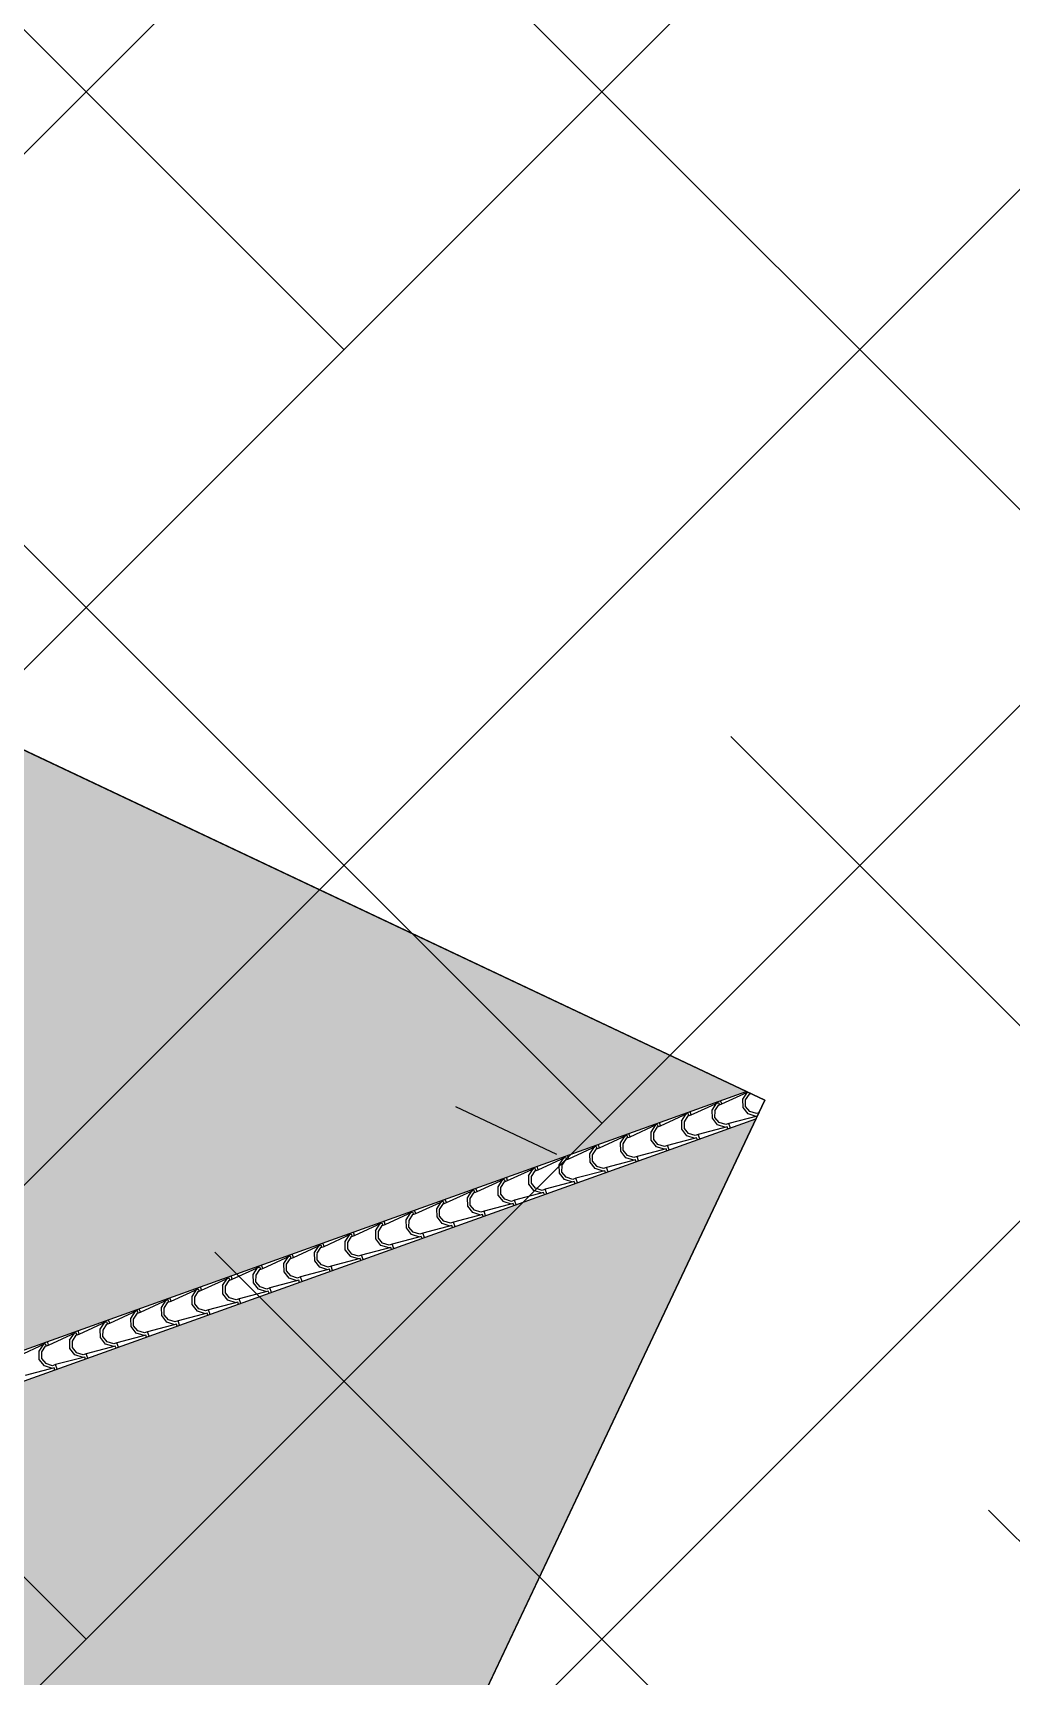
# Model space of a CAD drawing. Header units: millimetres. Extents: x 648844 to 649530, y 1246379 to 1246752.
# Drawn here: x 649126.33 to 649131.36, y 1246549.79 to 1246558.24 of the extents above; entities that cross this region are included whole.
import ezdxf

# ---------------------------------------------------------------- set-up
doc = ezdxf.new("R2010")
doc.units = ezdxf.units.MM
doc.header["$LTSCALE"] = 20
doc.header["$MEASUREMENT"] = 0
doc.layers.get('0').update_dxf_attribs({"linetype": 'CONTINUOUS'})
doc.layers.add('acera', color=8, linetype='CONTINUOUS')
doc.layers.add('TECHO', color=30, linetype='CONTINUOUS')

# ---------------------------------------------------------------- blocks, each defined once
blk = doc.blocks.new('TEJA45')
at = {"layer": 'TECHO'}
for p, q in [((-2.715382543497938, -1.544480631679626), (-2.833540053129482, -1.445228180333928)), ((-2.90921858738551, -1.520864411870264), (-2.809966136039812, -1.639021921501804)), ((-2.821909946396609, -1.589240691565525), (-2.816002022906282, -1.63295904781824)), ((-2.802830843183706, -1.551544584392804), (-2.821736066401094, -1.58935495028005)), ((-2.807545004638243, -1.591933683051483), (-2.802818737375866, -1.627380892328233)), ((-2.793201017101389, -1.561195251157347), (-2.807379930824148, -1.591916288059554)), ((-2.765044031208639, -1.53267457544986), (-2.802854397095885, -1.551579798667248)), ((-2.762508671203413, -1.547003621592122), (-2.793229708105621, -1.561182535314881)), ((-2.721399827845794, -1.538451011013787), (-2.765118184098512, -1.532543087523464)), ((-2.727084105028339, -1.551590787309578), (-2.762531314305086, -1.546864520047205)), ((-2.715393815835654, -1.563391220044164), (-2.727209570149284, -1.551575465730537)), ((-2.70742089275759, -1.536513090064368), (-2.715393815835554, -1.544486013142333)), ((-2.697968289306687, -1.545965693515264), (-2.715393815835561, -1.563391220044142)), ((-2.597225072894837, -1.662638352152463), (-2.715382582526381, -1.563385900806765)), ((-2.809919850344571, -1.639012047651349), (-2.813486909935563, -1.642579107242341)), ((-2.809919850344592, -1.639012047651342), (-2.800467246893689, -1.629559444200439)), ((-2.800467246893675, -1.648464651102259), (-2.80403430648466, -1.652031710693247)), ((-2.802830397756267, -1.627196293337743), (-2.791014643442637, -1.63901204765137)), ((-2.791014643442779, -1.639012047651352), (-2.800467246893682, -1.648464651102255)), ((-2.791060866912552, -1.639021882473511), (-2.691808415566854, -1.757179392105051)), ((-2.684673313304934, -1.669702315640684), (-2.703578536522322, -1.70751268152793)), ((-2.675044608331199, -1.679351714349746), (-2.689223522053958, -1.710072751251953)), ((-2.646886299960727, -1.650832105328611), (-2.684696665847973, -1.669737328545999)), ((-2.644352208011057, -1.665160030362259), (-2.675073244913264, -1.679338944085018)), ((-2.603241451412842, -1.656609586570244), (-2.64695980766556, -1.650701663079921)), ((-2.608927623939351, -1.669748237923873), (-2.644374833216098, -1.665021970661499)), ((-2.597236272699377, -1.681548763180434), (-2.609052027013007, -1.669733008866807)), ((-2.589263349621319, -1.654670633200642), (-2.597236272699284, -1.662643556278606)), ((-2.579810746170416, -1.664123236651537), (-2.597236272699291, -1.681548763180416)), ((-2.479067602291742, -1.780796072625296), (-2.597225111923287, -1.681543621279598)), ((-2.703751370840337, -1.707399067997532), (-2.69784344735001, -1.751117424250246)), ((-2.6917623072083, -1.757169590787623), (-2.695329366799299, -1.760736650378618)), ((-2.691762307208315, -1.757169590787623), (-2.682309703757412, -1.74771698733672)), ((-2.689387554024243, -1.710090164138617), (-2.684661286761866, -1.745537373415367)), ((-2.682309703757404, -1.766622194238533), (-2.685876763348396, -1.770189253829525)), ((-2.68467285461999, -1.745353836474017), (-2.672857100306359, -1.757169590787644)), ((-2.672857100306501, -1.757169590787626), (-2.682309703757404, -1.766622194238529)), ((-2.672903146439751, -1.757179353076573), (-2.573650695094052, -1.875336862708114)), ((-2.528728568712808, -1.768989635207362), (-2.566538934600054, -1.78789485842475)), ((-2.485083074978959, -1.774768162126826), (-2.528801431231678, -1.768860238636503)), ((-2.471105806485042, -1.772828176336908), (-2.479078729563014, -1.780801099414884)), ((-2.585592795284057, -1.825557444429538), (-2.579684871793731, -1.869275800682253)), ((-2.566515783426183, -1.787860046888596), (-2.585421006643571, -1.825670412775843)), ((-2.571230103409881, -1.828246645228447), (-2.566503836147504, -1.863693854505197)), ((-2.556888199560625, -1.797508177541324), (-2.571067113283384, -1.828229214443532)), ((-2.526195744820356, -1.783316439133152), (-2.556916781722563, -1.797495352855911)), ((-2.490771142848558, -1.787905688538405), (-2.526218352125305, -1.783179421276031)), ((-2.479078729563099, -1.799706306316704), (-2.49089448387673, -1.787890552003077)), ((-2.461653203034139, -1.782280779787811), (-2.479078729563021, -1.799706306316693)), ((-2.360910131688691, -1.898953793098098), (-2.479067641320235, -1.799701341752399)), ((-2.57360476407203, -1.8753271339239), (-2.577171823663022, -1.878894193514888)), ((-2.573604764072044, -1.875327133923896), (-2.564152160621141, -1.865874530472993)), ((-2.564152160621134, -1.88477973737481), (-2.567719220212119, -1.888346796965795)), ((-2.566515311483712, -1.863511379610291), (-2.554699557170082, -1.875327133923918)), ((-2.554699557170231, -1.8753271339239), (-2.564152160621134, -1.884779737374803)), ((-2.554745425967099, -1.875336823679472), (-2.4554929746214, -1.993494333311013)), ((-2.448358253547411, -1.906017778136452), (-2.467263476764799, -1.943828144023698)), ((-2.438731790789681, -1.915664640732071), (-2.452910704512441, -1.946385677634279)), ((-2.410570837464945, -1.887147165086127), (-2.448381203352191, -1.906052388303515)), ((-2.408039281628007, -1.901472847903293), (-2.438760318530214, -1.915651761626052)), ((-2.366924698544189, -1.892926737683524), (-2.410643054796907, -1.887018814193201)), ((-2.37261466176048, -1.906063139152575), (-2.408061871037226, -1.901336871890202)), ((-2.360921186426822, -1.917863849452974), (-2.372736940740452, -1.906048095139347)), ((-2.352948263348772, -1.890985719473182), (-2.360921186426737, -1.898958642551147)), ((-2.343495659897869, -1.900438322924082), (-2.360921186426744, -1.91786384945296)), ((-2.242752661085596, -2.017111513570935), (-2.36091017071714, -1.917859062225236)), ((-2.467434219727544, -1.943715820863346), (-2.461526296237217, -1.987434177116061)), ((-2.455447220935753, -1.993484677060163), (-2.459014280526745, -1.997051736651155)), ((-2.455447220935774, -1.993484677060167), (-2.445994617484871, -1.984032073609264)), ((-2.453072652795534, -1.946403126318273), (-2.448346385533156, -1.981850335595023)), ((-2.445994617484857, -2.002937280511077), (-2.449561677075849, -2.006504340102069)), ((-2.448357768347435, -1.981668922746564), (-2.436542014033805, -1.993484677060192)), ((-2.436542014033954, -1.993484677060167), (-2.445994617484857, -2.00293728051107)), ((-2.436587705494148, -1.993494294282709), (-2.337335254148449, -2.111651803914249)), ((-2.330200723668653, -2.024175509384364), (-2.349105946886041, -2.06198587527161)), ((-2.292413106217047, -2.005304694964895), (-2.330223472104294, -2.024209918182283)), ((-2.289882818437306, -2.01962925667419), (-2.320603855339513, -2.033808170396949)), ((-2.248766322111209, -2.011085313239978), (-2.292484678363927, -2.005177389749655)), ((-2.254458180670589, -2.024220589766987), (-2.289905389947336, -2.019494322504613)), ((-2.242763643290544, -2.036021392589245), (-2.254579397604175, -2.024205638275618)), ((-2.234790720212501, -2.009143262609456), (-2.242763643290466, -2.017116185687421)), ((-2.225338116761598, -2.018595866060352), (-2.242763643290473, -2.03602139258923)), ((-2.349275644170781, -2.061874197298959), (-2.343367720680455, -2.105592553551674)), ((-2.337289677799482, -2.111642220196437), (-2.340856737390475, -2.115209279787429)), ((-2.337289677799497, -2.111642220196437), (-2.327837074348594, -2.102189616745534)), ((-2.3349152021813, -2.064559607407208), (-2.330188934918922, -2.100006816683958)), ((-2.320575382019115, -2.03382110392365), (-2.334754295741874, -2.064542140825857)), ((-2.330200225211158, -2.099826465882838), (-2.318384470897527, -2.111642220196465)), ((-2.318384470897684, -2.11164222019644), (-2.327837074348587, -2.121094823647343)), ((-2.31842998502119, -2.111651764885952), (-2.219177533675492, -2.229809274517493)), ((-2.124595190482452, -2.135269234043804), (-2.242752700113996, -2.036016782698105)), ((-2.327837074348587, -2.121094823647347), (-2.331404133939571, -2.124661883238335)), ((-2.231117068614253, -2.180032573732767), (-2.225209145123927, -2.223750929985481)), ((-2.212043193789889, -2.142333240632247), (-2.230948417007276, -2.180143606519493)), ((-2.216757751567307, -2.182716088494338), (-2.21203148430493, -2.218163297771088)), ((-2.202418973248939, -2.151977567116056), (-2.216597886971698, -2.182698604018263)), ((-2.174255374969171, -2.123462224843657), (-2.212065740856417, -2.142367448061044)), ((-2.17172635524495, -2.137785665444323), (-2.202447392147157, -2.151964579167082)), ((-2.13060794567825, -2.129243888796434), (-2.174326301930968, -2.123335965306111)), ((-2.136301699582951, -2.1423780403811), (-2.171748908859698, -2.137651773118726)), ((-2.124606100154267, -2.154178935725515), (-2.136421854467898, -2.142363181411888)), ((-2.116633177076224, -2.12730080574573), (-2.124606100154196, -2.135273728823698)), ((-2.107180573625321, -2.136753409196629), (-2.124606100154203, -2.154178935725511)), ((-2.006437719879479, -2.253426954516531), (-2.124595229511023, -2.154174503170832)), ((-2.219132134663212, -2.229799763332714), (-2.222699194254211, -2.233366822923713)), ((-2.219132134663226, -2.229799763332704), (-2.209679531212323, -2.220347159881801)), ((-2.209679531212316, -2.239252366783628), (-2.213246590803301, -2.242819426374613)), ((-2.21204268207488, -2.217984009019112), (-2.20022692776125, -2.229799763332739)), ((-2.200226927761413, -2.229799763332711), (-2.209679531212316, -2.239252366783614)), ((-2.200272264548389, -2.229809235489022), (-2.10101981320269, -2.347966745120562)), ((-2.093885663911145, -2.260490971880152), (-2.112790887128533, -2.298301337767398)), ((-2.084262564478372, -2.270134030307631), (-2.098441478201131, -2.300855067209838)), ((-2.056097643721237, -2.241619754722393), (-2.093908009608484, -2.260524977939781)), ((-2.0535698920526, -2.25594207421446), (-2.084290928954807, -2.270120987937219)), ((-2.012449569244382, -2.247402464353016), (-2.0561679254971, -2.241494540862693)), ((-2.01814521849397, -2.260535490995387), (-2.053592427770717, -2.255809223733014)), ((-2.00644855701799, -2.272336478861785), (-2.01826431133162, -2.260520724548158)), ((-1.998475633939961, -2.245458348881996), (-2.006448557017933, -2.253431271959968)), ((-1.989023030489065, -2.254910952332899), (-2.00644855701794, -2.272336478861774)), ((-1.888280249276384, -2.371584674989364), (-2.006437758907929, -2.272332223643666)), ((-2.112958493057739, -2.298190950166578), (-2.107050569567413, -2.341909306419293)), ((-2.100974591526949, -2.347957306468984), (-2.104541651117941, -2.351524366059977)), ((-2.100974591526956, -2.347957306468981), (-2.091521988076053, -2.338504703018078)), ((-2.098600300952711, -2.300872569585966), (-2.093874033690334, -2.336319778862716)), ((-2.091521988076053, -2.357409909919891), (-2.095089047667038, -2.36097696951088)), ((-2.093885138938603, -2.336141552155386), (-2.082069384624972, -2.347957306469013)), ((-2.08206938462515, -2.347957306468984), (-2.091521988076053, -2.357409909919888)), ((-2.082114544075594, -2.347966706092084), (-1.982862092729896, -2.466124215723625)), ((-1.937939912473382, -2.359777284601172), (-1.975750278360628, -2.37868250781856)), ((-1.894291192809604, -2.365561039909714), (-1.938009549062322, -2.359653116419391)), ((-1.880318090803684, -2.36361589201827), (-1.888291013881656, -2.371588815096242)), ((-1.994799917501467, -2.416349326598581), (-1.988891994011141, -2.460067682851296)), ((-1.975728134032373, -2.378648703128039), (-1.994633357249761, -2.416459069015286)), ((-1.980442850338477, -2.419029050674897), (-1.9757165830761, -2.454476259951647)), ((-1.966106155707806, -2.388290493499209), (-1.980285069430565, -2.419011530401416)), ((-1.935413428861892, -2.374098482985353), (-1.9661344657641, -2.388277396708112)), ((-1.899988737404087, -2.378692941609803), (-1.935435946680833, -2.373966674347429)), ((-1.888291013881712, -2.390494021998055), (-1.900106768195343, -2.378678267684428)), ((-1.870865487352781, -2.37306849546917), (-1.888291013881656, -2.390494021998048)), ((-1.770122778673276, -2.489742395462201), (-1.88828028830482, -2.390489944116503)), ((-1.982817048390672, -2.466114849605258), (-1.986384107981671, -2.469681909196254)), ((-1.982817048390686, -2.466114849605255), (-1.973364444939783, -2.456662246154352)), ((-1.973364444939769, -2.475567453056165), (-1.976931504530761, -2.479134512647157)), ((-1.975727595802326, -2.45429909529166), (-1.963911841488695, -2.466114849605287)), ((-1.963911841488866, -2.466114849605262), (-1.973364444939769, -2.475567453056165)), ((-1.963956823602786, -2.466124176695153), (-1.864704372257087, -2.584281686326694)), ((-1.876641341944946, -2.534507703032396), (-1.87073341845462, -2.578226059285111)), ((-1.857570604153629, -2.496806434375973), (-1.876475827371017, -2.534616800263219)), ((-1.847949746937246, -2.506446956690787), (-1.862128660660005, -2.537167993592995)), ((-1.81978218122547, -2.477934814479919), (-1.857592547112716, -2.496840037697307)), ((-1.817256965671191, -2.49225489175625), (-1.847978002573399, -2.506433805479009)), ((-1.776132816376645, -2.483719615466171), (-1.819851172629363, -2.477811691975848)), ((-1.781832256316001, -2.496850392223973), (-1.817279465592748, -2.492124124961599)), ((-1.770133470745435, -2.508651565134326), (-1.781949225059066, -2.496835810820698)), ((-1.762160547667406, -2.481773435154544), (-1.770133470745378, -2.489746358232519)), ((-1.752707944216503, -2.49122603860544), (-1.770133470745392, -2.508651565134326)), ((-1.651965308070274, -2.607900115934964), (-1.770122817701818, -2.508647664589265)), ((-1.864659505254394, -2.584272392741536), (-1.868226564845386, -2.587839452332524)), ((-1.864659505254409, -2.584272392741529), (-1.855206901803506, -2.574819789290625)), ((-1.862285399724364, -2.537185531762926), (-1.857559132461986, -2.572632741039676)), ((-1.855206901803506, -2.593724996192442), (-1.85877396139449, -2.597292055783427)), ((-1.857570052666048, -2.572456638427933), (-1.845754298352418, -2.584272392741561)), ((-1.845754298352588, -2.584272392741532), (-1.855206901803491, -2.593724996192435)), ((-1.845799103129842, -2.584281647298393), (-1.746546651784143, -2.702439156929936)), ((-1.73941307427485, -2.614964165623807), (-1.758318297492238, -2.652774531511053)), ((-1.701624449977572, -2.596092344358674), (-1.739434815864819, -2.614997567576061)), ((-1.699100502478842, -2.610411300526387), (-1.729821539381049, -2.624590214249146)), ((-1.657974439942784, -2.601878191022749), (-1.701692796195502, -2.595970267532426)), ((-1.663675775226118, -2.615007842838384), (-1.699122984502864, -2.61028157557601)), ((-1.651975927609158, -2.626809108270596), (-1.663791681922788, -2.614993353956969)), ((-1.644003004531143, -2.599930978290818), (-1.651975927609115, -2.60790390136879)), ((-1.634550401080247, -2.609383581741717), (-1.651975927609115, -2.626809108270585)), ((-1.758482766388425, -2.652666079466204), (-1.752574842898099, -2.696384435718921)), ((-1.746501962118131, -2.702429935877808), (-1.750069021709123, -2.7059969954688)), ((-1.746501962118138, -2.702429935877801), (-1.737049358667235, -2.692977332426899)), ((-1.74412794911013, -2.655342012851861), (-1.739401681847752, -2.690789222128609)), ((-1.729793338166296, -2.624603419881542), (-1.743972251889055, -2.655324456783749)), ((-1.739412509529771, -2.690614181564206), (-1.72759675521614, -2.702429935877833)), ((-1.727596755216325, -2.702429935877797), (-1.737049358667228, -2.711882539328698)), ((-1.727641382657168, -2.702439117901289), (-1.62838893131147, -2.820596627532831)), ((-1.533807837467222, -2.72605783640776), (-1.651965347098766, -2.626805385062063)), ((-1.737049358667228, -2.711882539328702), (-1.74061641825822, -2.715449598919694)), ((-1.640324190831912, -2.770824455900016), (-1.634416267341585, -2.814542812152732)), ((-1.621255544396092, -2.733121896871717), (-1.64016076761348, -2.770932262758963)), ((-1.625970498495889, -2.773498493940787), (-1.621244231233511, -2.808945703217535)), ((-1.611636929396113, -2.742759883073942), (-1.625815843118872, -2.77348091997615)), ((-1.583466718729703, -2.714249874237447), (-1.621277084616949, -2.733155097454834)), ((-1.580944039287303, -2.7285677092969), (-1.61166507618951, -2.742746623019661)), ((-1.539816063508901, -2.720036766579328), (-1.583534419761619, -2.714128843089005)), ((-1.545519294137577, -2.733165293452616), (-1.580966503414324, -2.728439026190243)), ((-1.53381838447288, -2.744966651406866), (-1.545634138786511, -2.733150897093239)), ((-1.525845461394866, -2.718088521427086), (-1.533818384472845, -2.726061444505063)), ((-1.51639285794397, -2.727541124877987), (-1.533818384472845, -2.744966651406861)), ((-1.415650366864114, -2.844215556880595), (-1.533807876495658, -2.744963105534897)), ((-1.628344418981861, -2.820587479014081), (-1.631911478572853, -2.824154538605073)), ((-1.628344418981868, -2.820587479014073), (-1.618891815530965, -2.811134875563171)), ((-1.618891815530958, -2.830040082464977), (-1.622458875121943, -2.833607142055964)), ((-1.621254966393494, -2.808771724700478), (-1.609439212079863, -2.820587479014105)), ((-1.609439212080055, -2.820587479014074), (-1.618891815530958, -2.830040082464976)), ((-1.609483662184388, -2.820596588504353), (-1.51023121083869, -2.938754098135895)), ((-1.503098014517342, -2.851279628119626), (-1.522003237734729, -2.889089994006872)), ((-1.49348052062517, -2.860916346264695), (-1.507659434347929, -2.891637383166902)), ((-1.46530898748177, -2.832407404116191), (-1.503119353369016, -2.851312627333577)), ((-1.462787576096609, -2.846724118067796), (-1.493508612998816, -2.860903031790556)), ((-1.421657687075943, -2.838195342135784), (-1.465376043328661, -2.832287418645461)), ((-1.427362813048141, -2.851322744066966), (-1.462810022324888, -2.846596476804592)), ((-1.415660841336603, -2.863124194543138), (-1.427476595650234, -2.851308440229511)), ((-1.407687918258596, -2.836246064563362), (-1.415660841336567, -2.84421898764133)), ((-1.3982353148077, -2.845698668014265), (-1.415660841336575, -2.86312419454314)), ((-1.297492896261055, -2.962373277353398), (-1.415650405892599, -2.8631208260077)), ((-1.52216561527564, -2.888982832332024), (-1.516257691785313, -2.93270118858474)), ((-1.510186875845584, -2.938745022150348), (-1.513753935436576, -2.942312081741342)), ((-1.510186875845591, -2.938745022150343), (-1.500734272394688, -2.929292418699442)), ((-1.507813047881541, -2.891654975030615), (-1.503086780619164, -2.927102184307364)), ((-1.500734272394688, -2.948197625601257), (-1.50430133198568, -2.95176468519225)), ((-1.503097423257216, -2.92692926783675), (-1.491281668943586, -2.938745022150377)), ((-1.491281668943785, -2.938745022150346), (-1.500734272394688, -2.948197625601248)), ((-1.491325941711573, -2.938754059107428), (-1.392073490365874, -3.05691156873897)), ((-1.3471512562339, -2.950564933994952), (-1.384961622121146, -2.969470157212339)), ((-1.303499310642067, -2.956353917692363), (-1.347217666894785, -2.95044599420204)), ((-1.289530375122325, -2.954403607699636), (-1.297503298200297, -2.962376530777604)), ((-1.40400703971887, -3.007141208767635), (-1.398099116228543, -3.050859565020351)), ((-1.384940484638584, -2.969437359367509), (-1.403845707855972, -3.007247725254755)), ((-1.389655597267307, -3.009811456119547), (-1.38492933000493, -3.045258665396295)), ((-1.375324111854219, -2.979072809455447), (-1.389503025576978, -3.009793846357654)), ((-1.344631112905077, -2.964880526838311), (-1.375352149807284, -2.979059440561072)), ((-1.30920633195916, -2.969480194681257), (-1.344653541235907, -2.964753927418883)), ((-1.297503298200326, -2.98128173767941), (-1.309319052513956, -2.969465983365783)), ((-1.280077771671422, -2.963856211150533), (-1.297503298200297, -2.981281737679408)), ((-1.17933542565796, -3.080530997826234), (-1.297492935289505, -2.981278546480535)), ((-1.392029332709313, -3.056902565286622), (-1.395596392300305, -3.060469624877616)), ((-1.39202933270932, -3.056902565286615), (-1.382576729258417, -3.047449961835714)), ((-1.38257672925841, -3.066355168737525), (-1.386143788849402, -3.069922228328515)), ((-1.384939880120939, -3.045086810973022), (-1.373124125807308, -3.056902565286649)), ((-1.373124125807507, -3.056902565286615), (-1.38257672925841, -3.066355168737516)), ((-1.373168221238906, -3.056911529710316), (-1.273915769893208, -3.175069039341858)), ((-1.285848464162349, -3.125299585201443), (-1.279940540672023, -3.169017941454159)), ((-1.266782954759819, -3.087595090615395), (-1.285688177977207, -3.125405456502641)), ((-1.257167703084427, -3.097229272648676), (-1.271346616807186, -3.127950309550883)), ((-1.228993524985981, -3.068722463873701), (-1.266803890873227, -3.087627687091087)), ((-1.226474649713545, -3.083036935608828), (-1.257195686615752, -3.097215849331588)), ((-1.185340934208199, -3.074512493248939), (-1.229059290460917, -3.068604569758616)), ((-1.191049850870634, -3.087637645295489), (-1.226497060147381, -3.082911378033115)), ((-1.179345755064048, -3.099439280815682), (-1.191161509377679, -3.087623526502055)), ((-1.171372831986048, -3.072561150835908), (-1.17934575506402, -3.08053407391388)), ((-1.161920228535152, -3.082013754286805), (-1.179345755064027, -3.099439280815679)), ((-1.061177955054944, -3.198688718298998), (-1.179335464686488, -3.099436266953299)), ((-1.273871789573036, -3.175060108422898), (-1.277438849164028, -3.17862716801389)), ((-1.27387178957305, -3.17506010842289), (-1.264419186122147, -3.165607504971989)), ((-1.271498146653059, -3.127967937208478), (-1.266771879390681, -3.163415146485226)), ((-1.26441918612214, -3.184512711873795), (-1.267986245713132, -3.188079771464787)), ((-1.266782336984662, -3.163244354109294), (-1.254966582671031, -3.175060108422921)), ((-1.25496658267123, -3.175060108422885), (-1.264419186122133, -3.184512711873786)), ((-1.255010500765955, -3.175069000313561), (-1.155758049420257, -3.293226509945104)), ((-1.148625424881047, -3.205752821863278), (-1.167530648098435, -3.243563187750524)), ((-1.110835793738119, -3.186879993752481), (-1.148646159625365, -3.205785216969867)), ((-1.108318186521188, -3.201193344378961), (-1.139039223423396, -3.215372258101722)), ((-1.067182557776142, -3.192671068805273), (-1.110900914028861, -3.18676314531495)), ((-1.072893369781191, -3.20579509590984), (-1.108340579057938, -3.201068828647466)), ((-1.061188211927771, -3.217596823951954), (-1.073003966241401, -3.205781069638327)), ((-1.053215288849778, -3.190718693972176), (-1.06118821192775, -3.198691617050144)), ((-1.043762685398882, -3.200171297423076), (-1.061188211927757, -3.217596823951951)), ((-1.167689888606077, -3.243457961633453), (-1.16178196511575, -3.287176317886169)), ((-1.155714246436766, -3.293217651559162), (-1.159281306027758, -3.296784711150153)), ((-1.155714246436773, -3.293217651559161), (-1.14626164298587, -3.283765048108259)), ((-1.153340696038832, -3.246124418297407), (-1.148614428776455, -3.281571627574156)), ((-1.139011294313853, -3.215385735840252), (-1.153190208036612, -3.24610677274246)), ((-1.148624793848384, -3.281401897245566), (-1.136809039534754, -3.293217651559193)), ((-1.136809039534967, -3.293217651559159), (-1.14626164298587, -3.30267025501006)), ((-1.136852780293168, -3.293226470916625), (-1.03760032894747, -3.411383980548168)), ((-0.9430204844518499, -3.316846438771833), (-1.061177994083394, -3.217593987426135)), ((-1.14626164298587, -3.302670255010067), (-1.149828702576862, -3.306237314601058)), ((-1.049531313049314, -3.361616338069064), (-1.043623389558988, -3.40533469432178)), ((-1.030467895002317, -3.323910553111215), (-1.049373118219705, -3.361720918998461)), ((-1.035183245424484, -3.364280899387238), (-1.030456978162107, -3.399728108663986)), ((-1.020854885543294, -3.333542199031832), (-1.035033799266053, -3.36426323593404)), ((-0.9926780624902207, -3.305037523631229), (-1.030488428377467, -3.323942746848616)), ((-0.9901617233296705, -3.319349753149474), (-1.020882760231878, -3.333528666872235)), ((-0.9490241813413647, -3.310829644361974), (-0.9927425375940828, -3.304921720871651)), ((-0.9547368886917553, -3.32395254652419), (-0.9901840979685019, -3.319226279261816)), ((-0.9430306687914936, -3.335754367088226), (-0.9548464231051241, -3.323938612774599)), ((-0.9350577457135074, -3.30887623710845), (-0.9430306687914793, -3.316849160186418)), ((-0.9256051422626115, -3.318328840559349), (-0.9430306687914793, -3.335754367088221)), ((-0.8248630138487556, -3.435004159244665), (-0.9430205234802997, -3.335751707898966)), ((-1.037556703300496, -3.411375194695436), (-1.041123762891495, -3.414942254286435)), ((-1.037556703300503, -3.411375194695433), (-1.0281040998496, -3.401922591244531)), ((-1.028104099849593, -3.420827798146338), (-1.031671159440585, -3.424394857737328)), ((-1.030467250712107, -3.399559440381838), (-1.018651496398476, -3.411375194695465)), ((-1.018651496398689, -3.411375194695433), (-1.028104099849593, -3.420827798146334)), ((-1.018695059820502, -3.411383941519517), (-0.9194426084748031, -3.52954145115106)), ((-0.9123103651235454, -3.442068284359099), (-0.9312155883409332, -3.479878650246345)), ((-0.9026984767723505, -3.451698662222581), (-0.9168773904951095, -3.482419699124788)), ((-0.8745203312423229, -3.423195053509993), (-0.912330697129569, -3.442100276727379)), ((-0.8720052601389767, -3.437506161920371), (-0.902726297041184, -3.451685075643132)), ((-0.8308658049074822, -3.428988219918553), (-0.8745841611602003, -3.42308029642823)), ((-0.8365804076027672, -3.442109997138484), (-0.8720276168795138, -3.43738372987611)), ((-0.8248731256552162, -3.453911910224498), (-0.8366888799688468, -3.442096155910871)), ((-0.8169002025772301, -3.427033780244725), (-0.824873125655202, -3.435006703322697)), ((-0.807447599126327, -3.436486383695621), (-0.8248731256552091, -3.453911910224505)), ((-0.7067055432456613, -3.553161879717502), (-0.8248630528772054, -3.453909428371803)), ((-0.9313727374930423, -3.479774714501069), (-0.9254648140027157, -3.523493070753785)), ((-0.9193991601642182, -3.529532737831715), (-0.9229662197552102, -3.533099797422707)), ((-0.9193991601642324, -3.52953273783171), (-0.9099465567133294, -3.520080134380809)), ((-0.9170257948102432, -3.482437380476169), (-0.9122995275478658, -3.517884589752917)), ((-0.9099465567133223, -3.538985341282622), (-0.9135136163043072, -3.542552400873609)), ((-0.9123097075758295, -3.51771698351811), (-0.9004939532621989, -3.529532737831737)), ((-0.9004939532624192, -3.529532737831712), (-0.9099465567133223, -3.538985341282613)), ((-0.9005373393474088, -3.529541412122933), (-0.8012848880017103, -3.647698921754476)), ((-0.7563625999944108, -3.541352583388742), (-0.794172965881657, -3.560257806606128)), ((-0.7127074284745234, -3.547146795475008), (-0.7564257847272415, -3.541238871984685)), ((-0.6987426594409669, -3.545191323380998), (-0.7067155825189317, -3.553164246458964)), ((-0.813214161936763, -3.597933090933076), (-0.8073062384464365, -3.641651447185792)), ((-0.7941528352447662, -3.560226015606952), (-0.8130580584621541, -3.598036381494198)), ((-0.79886834419613, -3.600593861564198), (-0.7941420769337526, -3.636041070840946)), ((-0.7845420680017838, -3.56985512541416), (-0.7987209817245429, -3.600576162316367)), ((-0.7538487969466203, -3.555662570690506), (-0.7845698338488276, -3.569841484413267)), ((-0.7184239265137791, -3.560267447752775), (-0.7538711357905257, -3.555541180490401)), ((-0.7067155825189388, -3.57206945336077), (-0.7185313368325694, -3.560253699047143)), ((-0.6892900559900639, -3.554643926831895), (-0.7067155825189388, -3.572069453360768)), ((-0.588548072642638, -3.671319600190264), (-0.7067055822741821, -3.572067148844566)), ((-0.8012416170279479, -3.647690280967982), (-0.8048086766189471, -3.651257340558979)), ((-0.801241617027955, -3.647690280967975), (-0.791789013577052, -3.638237677517074)), ((-0.791789013577052, -3.657142884418885), (-0.7953560731680511, -3.660709944009882)), ((-0.7941521644395522, -3.635874526654382), (-0.7823364101259216, -3.647690280968009)), ((-0.782336410126149, -3.647690280967977), (-0.791789013577052, -3.657142884418878)), ((-0.7823796188747494, -3.647698882725827), (-0.6831271675290509, -3.765856392357369)), ((-0.6950555863800076, -3.71609146736869), (-0.6891476628896811, -3.759809823621406)), ((-0.6759953053660226, -3.678383746854864), (-0.6949005285834104, -3.716194112742111)), ((-0.6663856592308335, -3.68801158860491), (-0.6805645729535925, -3.718732625507117)), ((-0.6382048687465272, -3.659510113267496), (-0.6760152346337733, -3.678415336484882)), ((-0.6356923337550953, -3.673818979461021), (-0.6664133706573026, -3.687997893183782)), ((-0.5945490520415575, -3.665305371031465), (-0.6382674082942756, -3.659397447541142)), ((-0.6002674454252528, -3.678424898367007), (-0.6357146547019994, -3.673698631104633)), ((-0.5885580393826615, -3.690226996497042), (-0.6003737936962921, -3.678411242183415)), ((-0.5805851163046896, -3.663348866517264), (-0.5885580393826615, -3.671321789595233)), ((-0.5711325128537936, -3.672801469968165), (-0.5885580393826615, -3.690226996497037)), ((-0.4703906020395863, -3.789477320663066), (-0.5885481116711304, -3.690224869317367)), ((-0.6830840738916777, -3.765847824104251), (-0.6866511334826768, -3.76941488369525)), ((-0.6830840738916848, -3.765847824104251), (-0.6736314704407818, -3.756395220653349)), ((-0.6807108935817823, -3.718750342654028), (-0.6759846263194049, -3.754197551930776)), ((-0.6736314704407746, -3.775300427555154), (-0.6771985300317667, -3.778867487146147)), ((-0.6759946213032748, -3.754032069790654), (-0.6641788669896442, -3.765847824104281)), ((-0.6641788669898787, -3.765847824104247), (-0.6736314704407818, -3.775300427555148)), ((-0.6642218984017916, -3.765856353329072), (-0.5649694470560931, -3.884013862960614)), ((-0.557837775487279, -3.796541478102796), (-0.5767429987046668, -3.834351843990042)), ((-0.5200471374986435, -3.777667643146268), (-0.5578575033858897, -3.796572866363654)), ((-0.5175358705643873, -3.79197538823192), (-0.5482569074665946, -3.806154301954681)), ((-0.4763906756067868, -3.783463946588165), (-0.520109031859505, -3.777556023097842)), ((-0.4821109643358099, -3.796582348981358), (-0.5175581736125565, -3.791856081718985)), ((-0.4704004962463841, -3.808384539633314), (-0.4822162505600147, -3.796568785319687)), ((-0.4624275731684122, -3.78150640965354), (-0.4704004962463841, -3.789479332731512)), ((-0.4529749697175163, -3.790959013104441), (-0.4704004962463912, -3.808384539633314)), ((-0.5768970108234797, -3.8342498438025), (-0.5709890873331531, -3.877968200055216)), ((-0.5649265307554003, -3.88400536724053), (-0.5684935903463924, -3.887572426831522)), ((-0.5649265307554145, -3.884005367240524), (-0.5554739273045115, -3.874552763789623)), ((-0.5625534429673138, -3.83690682374476), (-0.5578271757049365, -3.872354033021509)), ((-0.5482292504610342, -3.806168051798139), (-0.5624081641837932, -3.836889088700346)), ((-0.5578370781669975, -3.872189612926926), (-0.5460213238533669, -3.884005367240553)), ((-0.5460213238535943, -3.884005367240521), (-0.5554739273044973, -3.893457970691422)), ((-0.5460641779291393, -3.884013823931964), (-0.4468117265834408, -4.002171333563506)), ((-0.352233131436364, -3.907635041136013), (-0.4703906410679082, -3.808382589790314)), ((-0.5554739273045044, -3.893457970691431), (-0.5590409868954893, -3.897025030282418)), ((-0.4587384352672146, -3.952408220234506), (-0.452830511776888, -3.996126576487223)), ((-0.4396802456085069, -3.914699209350681), (-0.4585854688258948, -3.952509575237928)), ((-0.4443959923533072, -3.955063304831887), (-0.4396697250909298, -3.990510514108635)), ((-0.4300728416904676, -3.924324514989719), (-0.4442517554132266, -3.955045551891926)), ((-0.4018894062507385, -3.895825173025019), (-0.4396997721379847, -3.914730396242405)), ((-0.3993794073728623, -3.910131797002435), (-0.4301004442750695, -3.924310710725196)), ((-0.358232299173828, -3.901622522144621), (-0.4019506554265462, -3.895714598654298)), ((-0.3639544832463741, -3.91473979959571), (-0.3994016925231207, -3.910013532333336)), ((-0.3522429531101068, -3.926542082769586), (-0.3640587074237374, -3.914726328455959)), ((-0.344270030032142, -3.899663952789812), (-0.3522429531101139, -3.907636875867784)), ((-0.334817426581246, -3.909116556240711), (-0.352242953110121, -3.92654208276959)), ((-0.2340756608333407, -4.025792761608773), (-0.3522331704648849, -3.926540310263075)), ((-0.4467689876191301, -4.002162910376802), (-0.4503360472101221, -4.005729969967794)), ((-0.4467689876191514, -4.002162910376798), (-0.4373163841682484, -3.992710306925897)), ((-0.4373163841682342, -4.011615513827707), (-0.4408834437592262, -4.015182573418699)), ((-0.4396795350307201, -3.990347156063198), (-0.4278637807170895, -4.002162910376825)), ((-0.4278637807173311, -4.002162910376798), (-0.4373163841682342, -4.011615513827699)), ((-0.4279064574561886, -4.002171294535202), (-0.3286540061104901, -4.120328804166745)), ((-0.321522715729742, -4.032856940598567), (-0.3404279389471299, -4.070667306485813)), ((-0.3119164329195243, -4.042480978180469), (-0.3260953466422833, -4.073202015082677)), ((-0.283731675002862, -4.013982702903787), (-0.3215420408901082, -4.032887926121173)), ((-0.2812229441796816, -4.028288205772187), (-0.3119439810818889, -4.042467119494948)), ((-0.2400739227399384, -4.019781097701198), (-0.2837922789926566, -4.013873174210875)), ((-0.2457980021573931, -4.03289725021), (-0.2812452114341397, -4.028170982947627)), ((-0.2340854099738294, -4.044699625905858), (-0.24590116428746, -4.032883871592231)), ((-0.2261124868958788, -4.017821495926086), (-0.2340854099738436, -4.02579441900405)), ((-0.2166598834449758, -4.027274099376983), (-0.2340854099738436, -4.044699625905855)), ((-0.1159181902303743, -4.1439504820815), (-0.2340756998619185, -4.044698030735802)), ((-0.3405798597106866, -4.070566596668316), (-0.3346719362203601, -4.114284952921032)), ((-0.3286114444828598, -4.120320453513068), (-0.332178504073859, -4.123887513104068)), ((-0.3286114444828669, -4.120320453513065), (-0.3191588410319639, -4.110867850062164)), ((-0.3262385417390732, -4.07321978592082), (-0.3215122744766958, -4.108666995197568)), ((-0.3191588410319568, -4.129773056963971), (-0.3227259006229488, -4.133340116554965)), ((-0.3215219918944427, -4.10850469919947), (-0.3097062375808122, -4.120320453513097)), ((-0.3097062375810609, -4.120320453513065), (-0.3191588410319639, -4.129773056963966)), ((-0.3097487369835221, -4.120328765138099), (-0.2104962856378236, -4.238486274769642)), ((-0.1655739437549641, -4.13214023278254), (-0.2033843096422103, -4.151045455999926)), ((-0.1219155463060773, -4.137939673257778), (-0.1656339025587954, -4.132031749767455)), ((-0.1079549437595944, -4.135979039062352), (-0.1159278668375734, -4.14395196214033)), ((-0.2224212841541728, -4.188724973102126), (-0.2165133606638463, -4.232443329354842)), ((-0.2033651858509842, -4.15101467184645), (-0.222270409068372, -4.188825037733697)), ((-0.2080810911247184, -4.191376267010648), (-0.203354823862341, -4.226823476287397)), ((-0.1937600241489577, -4.160637441372048), (-0.2079389378717167, -4.191358478274255)), ((-0.1630664809898121, -4.146444614543469), (-0.1937875178920194, -4.16062352826623)), ((-0.127641521068405, -4.151054700824291), (-0.1630887303451516, -4.146328433561917)), ((-0.1159278668375521, -4.16285716904213), (-0.1277436211511827, -4.151041414728503)), ((-0.09850234030869842, -4.145431642513255), (-0.1159278668375734, -4.162857169042129)), ((3.552713678800501e-14, -4.260227204326361), (-0.1159182292588099, -4.162855751208653)), ((-0.2104539013465896, -4.238477996649348), (-0.2140209609375816, -4.24204505624034)), ((-0.2104539013465896, -4.23847799664934), (-0.2010012978956865, -4.229025393198439)), ((-0.2010012978956865, -4.247930600100245), (-0.2045683574866786, -4.251497659691237)), ((-0.2033644487581654, -4.226662242335742), (-0.1915486944445348, -4.238477996649369)), ((-0.1915486944447835, -4.23847799664934), (-0.2010012978956865, -4.247930600100242)), ((-0.1915910165107206, -4.238486235741163), (-0.09791931933308717, -4.349999999999936)), ((-0.104262708597652, -4.306883349535935), (-0.09843609721660584, -4.350000000000321)), ((-0.08520765597220503, -4.269172403094311), (-0.1041128791895929, -4.306982768981557)), ((-0.075603615378391, -4.278793904563626), (-0.08978252910115003, -4.309514941465833)), ((-0.04741621250705208, -4.250297762661294), (-0.08522657839429826, -4.26920298587868)), ((-0.04491001779745574, -4.264601023313604), (-0.07563105469966303, -4.278779937036365)), ((-0.003757169871668964, -4.256098248814428), (-0.0474755261243871, -4.250190325324105)), ((-0.009485039978898158, -4.269212151438653), (-0.04493224925564476, -4.264485884176279)), ((4.973799150320701e-14, -4.278785035879734), (-0.009586078014905297, -4.269198957864775)), ((-0.0899236405104844, -4.30953274809958), (-0.08519737324810706, -4.344979957376328)), ((-0.0856608184246852, -4.349999999999973), (-0.0828437547594234, -4.347182936334713)), ((-0.08520690562188804, -4.344819785472014), (-0.0800266910938845, -4.350000000000016))]:
    blk.add_line(p, q, dxfattribs=at)

msp = doc.modelspace()

# ---------------------------------------------------------------- hatches: boundary and pattern name
h = msp.add_hatch()
h.set_pattern_fill('ANSI38', color=3, scale=15, style=0)
h.set_pattern_definition([(45, (-526.4316489867633, -3378.367883687839), (-1.325825214724776, 1.325825214724777), []), (135, (-526.4316489867633, -3378.367883687839), (-3.97747564417433, 1.325825214724777), [4.6875, -2.8125])])
h.paths.add_polyline_path([(649074.6452498117, 1246583.563912513), (649094.2426363732, 1246613.456396369), (649153.4128591382, 1246584.500745721), (649133.4856091051, 1246559.316503033), (649131.7639361151, 1246538.992300148), (649068.2827765732, 1246574.181717347)])
h.paths.add_polyline_path([(649079.0629513938, 1246573.737106845), (649108.5591314904, 1246573.737106845), (649108.5591314904, 1246579.229194161), (649079.0629513938, 1246579.229194161)], flags=24)
h = msp.add_hatch()
h.set_pattern_fill('ANSI31', color=2, scale=20, style=0)
h.set_pattern_definition([(45, (-526.4316489867633, -3378.367883687839), (-1.767766952966369, 1.767766952966369), [])])
edge = h.paths.add_edge_path()
edge.add_line((649057.8519686605, 1246574.731937029), (649143.484031076, 1246525.395827967))
edge.add_line((649021.4650291716, 1246521.520933308), (649057.8519686605, 1246574.731937029))
edge.add_line((649021.4650291716, 1246521.520933308), (649126.0130467353, 1246470.828113168))
edge.add_line((649143.484031076, 1246525.395827967), (649148.0277335674, 1246486.904175728))
h.paths.add_polyline_path([(649085.8330108997, 1246502.103295551), (649115.3070900415, 1246502.103295551), (649115.3070900415, 1246507.529080002), (649085.8330108997, 1246507.529080002)], flags=24)
at = {"layer": 'acera'}
h = msp.add_hatch(dxfattribs=at)
h.set_pattern_fill('PETRA11', color=254, scale=7, style=0, pattern_type=2)
h.set_pattern_definition([(0, (2687.656187323621, -252.1344165771734), (7, 7), [2.1, -2.45, 0.35, -2.1]), (0, (2690.456187323667, -250.7344165772665), (7, 7), [0.35, -1.75, 1.4, -3.5]), (0, (2691.506187323597, -250.3844165771734), (7, 7), [0.35, -6.649999999999999]), (0, (2688.35618732369, -250.0344165770803), (7, 7), [1.4, -5.600000000000001]), (0, (2687.656187323621, -249.3344165771268), (7, 7), [0.7000000000000001, -6.3]), (0, (2692.556187323644, -248.6344165771734), (7, 7), [0.7000000000000001, -0.35, 0.35, -5.600000000000001]), (0, (2689.756187323597, -248.2844165770803), (7, 7), [1.05, -5.95]), (0, (2688.006187323597, -247.5844165771268), (7, 7), [0.7000000000000001, -6.3]), (0, (2690.806187323644, -246.8844165771734), (7, 7), [0.35, -2.1, 1.05, -3.5]), (0, (2689.406187323621, -246.5344165770803), (7, 7), [0.7000000000000001, -6.3]), (0, (2691.85618732369, -246.18441657722), (7, 7), [0.7000000000000001, -6.3]), (0, (2690.456187323667, -245.8344165771268), (7, 7), [0.7000000000000001, -6.3]), (0, (2693.256187323597, -245.4844165772665), (7, 7), [0.7000000000000001, -6.3]), (90, (2687.306187323644, -252.1344165771734), (-6.999999999999999, 7), [1.4, -0.35, 0.7000000000000001, -2.8, 1.4, -0.35]), (90, (2687.656187323621, -247.5844165771268), (-6.999999999999999, 7), [0.35, -6.649999999999999]), (90, (2688.706187323667, -249.68441657722), (-6.999999999999999, 7), [0.7000000000000001, -1.4, 0.35, -4.55]), (90, (2689.056187323644, -248.6344165771734), (-6.999999999999999, 7), [0.7000000000000001, -1.4, 1.05, -3.850000000000001]), (90, (2690.10618732369, -250.3844165771734), (-6.999999999999999, 7), [0.35, -3.5, 0.7000000000000001, -0.35, 0.7000000000000001, -1.4]), (90, (2690.456187323667, -251.0844165771268), (-6.999999999999999, 7), [0.35, -6.649999999999999]), (90, (2691.156187323621, -248.9844165772665), (-6.999999999999999, 7), [0.35, -0.35, 1.05, -5.25]), (90, (2691.506187323597, -250.0344165770803), (-6.999999999999999, 7), [0.7000000000000001, -2.8, 0.35, -0.35, 0.35, -2.45]), (90, (2692.206187323667, -251.7844165770803), (-6.999999999999999, 7), [1.05, -5.95]), (90, (2692.906187323621, -246.5344165770803), (-6.999999999999999, 7), [0.35, -0.35, 0.35, -5.95]), (90, (2693.256187323597, -248.2844165770803), (-6.999999999999999, 7), [1.05, -5.95]), (90, (2694.131187323597, -248.80941657722), (-6.999999999999999, 7), [0.35, -6.649999999999999]), (45, (2689.756187323597, -252.1344165771734), (7.771561172376096e-16, 7.000000000133173), [0.4949700000000001, -9.4045249368]), (45, (2689.056187323644, -245.4844165772665), (7.771561172376096e-16, 7.000000000133173), [0.4949700000000001, -1.48491, 1.48491, -6.434704936799999]), (45, (2689.756187323597, -246.5344165770803), (7.771561172376096e-16, 7.000000000133173), [0.9899400000000002, -2.4748738, 0.4949700000000001, -5.9397111368]), (45, (2691.156187323621, -246.8844165771734), (7.771561172376096e-16, 7.000000000133173), [0.9899400000000002, -3.464825, 0.4949700000000001, -4.9497599368]), (45, (2688.35618732369, -250.0344165770803), (7.771561172376096e-16, 7.000000000133173), [0.4949700000000001, -9.4045249368]), (45, (2690.10618732369, -250.0344165770803), (7.771561172376096e-16, 7.000000000133173), [1.484924, -8.414570936799999]), (45, (2691.506187323597, -249.3344165771268), (7.771561172376096e-16, 7.000000000133173), [0.4949700000000001, -2.969848, 0.4949700000000001, -5.9397069368]), (45, (2692.556187323644, -248.6344165771734), (7.771561172376096e-16, 7.000000000133173), [0.9899400000000002, -8.9095549368]), (45, (2693.956187323667, -248.6344165771734), (7.771561172376096e-16, 7.000000000133173), [0.9899400000000002, -8.9095549368]), (45, (2693.956187323667, -250.7344165772665), (7.771561172376096e-16, 7.000000000133173), [0.4949700000000001, -9.4045249368]), (45, (2693.256187323597, -247.2344165772665), (7.771561172376096e-16, 7.000000000133173), [0.4949700000000001, -9.4045249368]), (45, (2692.556187323644, -246.18441657722), (7.771561172376096e-16, 7.000000000133173), [0.4949700000000001, -9.4045249368]), (45, (2693.956187323667, -245.4844165772665), (7.771561172376096e-16, 7.000000000133173), [0.4949700000000001, -9.4045249368]), (45, (2687.306187323644, -245.4844165772665), (7.771561172376096e-16, 7.000000000133173), [0.4949700000000001, -9.4045249368]), (45, (2690.806187323644, -248.2844165770803), (7.771561172376096e-16, 7.000000000133173), [0.4949700000000001, -9.4045249368]), (45, (2691.506187323597, -245.4844165772665), (7.771561172376096e-16, 7.000000000133173), [0.4949700000000001, -3.464825, 0.4949700000000001, -5.444729936799999]), (45, (2688.35618732369, -249.3344165771268), (7.771561172376096e-16, 7.000000000133173), [0.9899400000000002, -8.9095549368]), (45, (2688.35618732369, -247.5844165771268), (7.771561172376096e-16, 7.000000000133173), [1.48491, -8.414584936799999]), (135, (2687.656187323621, -249.3344165771268), (-7.000000000133173, 7.771561172376096e-16), [0.74249, -9.1570049368]), (135, (2691.506187323597, -249.68441657722), (-7.000000000133173, 7.771561172376096e-16), [0.4949700000000001, -9.4045249368]), (135, (2693.60618732369, -248.6344165771734), (-7.000000000133173, 7.771561172376096e-16), [0.4949700000000001, -9.4045249368]), (135, (2691.156187323621, -247.2344165772665), (-7.000000000133173, 7.771561172376096e-16), [0.4949700000000001, -9.4045249368]), (135, (2691.506187323597, -246.18441657722), (-7.000000000133173, 7.771561172376096e-16), [0.4949700000000001, -9.4045249368]), (135, (2690.456187323667, -245.8344165771268), (-7.000000000133173, 7.771561172376096e-16), [0.4949700000000001, -9.4045249368]), (135, (2691.85618732369, -246.18441657722), (-7.000000000133173, 7.771561172376096e-16), [0.4949700000000001, -9.4045249368]), (135, (2687.656187323621, -250.3844165771734), (-7.000000000133173, 7.771561172376096e-16), [0.4949700000000001, -9.4045249368]), (135, (2689.056187323644, -247.93441657722), (-7.000000000133173, 7.771561172376096e-16), [0.4949700000000001, -9.4045249368]), (135, (2689.056187323644, -250.0344165770803), (-7.000000000133173, 7.771561172376096e-16), [0.9899400000000002, -8.9095549368]), (135, (2690.456187323667, -250.7344165772665), (-7.000000000133173, 7.771561172376096e-16), [0.9899400000000002, -8.9095549368]), (135, (2693.256187323597, -246.8844165771734), (-7.000000000133173, 7.771561172376096e-16), [0.9899400000000002, -8.9095549368]), (135, (2691.156187323621, -248.6344165771734), (-7.000000000133173, 7.771561172376096e-16), [0.4949700000000001, -9.4045249368]), (135, (2692.206187323667, -250.7344165772665), (-7.000000000133173, 7.771561172376096e-16), [0.9899400000000002, -5.939696000000001, 0.4949700000000001, -2.4748889368]), (135, (2688.006187323597, -247.5844165771268), (-7.000000000133173, 7.771561172376096e-16), [0.9899400000000002, -1.9798989, 0.9899400000000002, -5.9397160368]), (135, (2687.306187323644, -251.43441657722), (-7.000000000133173, 7.771561172376096e-16), [0.9898, -2.4752, 0.9898, -2.4752, 0.4949, -2.4745949368]), (26.56505118, (2689.756187323597, -250.0344165770803), (7.000000000000657, 3.569913253897994e-10), [1.5652, -0.7826, 0.7826, -12.522075839]), (26.56505118, (2690.806187323644, -245.8344165771268), (7.000000000000657, 3.569913253897994e-10), [1.5652, -14.087275839]), (26.56505118, (2690.806187323644, -250.7344165772665), (7.000000000000657, 3.569913253897994e-10), [0.7826, -14.869875839]), (26.56505118, (2687.656187323621, -250.3844165771734), (7.000000000000657, 3.569913253897994e-10), [0.7826, -14.869875839]), (26.56505118, (2689.056187323644, -248.6344165771734), (7.000000000000657, 3.569913253897994e-10), [0.7826, -14.869875839]), (26.56505118, (2687.656187323621, -247.93441657722), (7.000000000000657, 3.569913253897994e-10), [0.7826, -14.869875839]), (63.43494882, (2688.706187323667, -247.2344165772665), (3.569905482336821e-10, 7.000000000000657), [0.7825999999999981, -14.86987583899997]), (63.43494882, (2691.156187323621, -247.2344165772665), (3.569905482336821e-10, 7.000000000000657), [0.7825999999999981, -14.86987583899997]), (63.43494882, (2691.85618732369, -252.1344165771734), (3.569905482336821e-10, 7.000000000000657), [0.7825999999999981, -14.86987583899997]), (63.43494882, (2687.306187323644, -248.2844165770803), (3.569905482336821e-10, 7.000000000000657), [0.7825999999999981, -14.86987583899997]), (63.43494882, (2690.10618732369, -251.7844165770803), (3.569905482336821e-10, 7.000000000000657), [0.7825999999999981, -5.478199999999984, 0.7825999999999981, -8.60907583899997]), (116.56505118, (2689.056187323644, -245.8344165771268), (-3.569913253897994e-10, 7.000000000000657), [0.7826, -14.869875839]), (116.56505118, (2693.256187323597, -247.2344165772665), (-3.569913253897994e-10, 7.000000000000657), [0.7826, -14.869875839]), (116.56505118, (2690.10618732369, -245.8344165771268), (-3.569913253897994e-10, 7.000000000000657), [0.7826, -14.869875839]), (116.56505118, (2687.306187323644, -249.68441657722), (-3.569913253897994e-10, 7.000000000000657), [0.7826, -14.869875839]), (153.43494882, (2692.556187323644, -250.7344165772665), (-7.000000000000657, 3.569928797020339e-10), [0.7826, -14.869875839]), (153.43494882, (2693.956187323667, -248.9844165772665), (-7.000000000000657, 3.569928797020339e-10), [0.7826, -14.869875839]), (153.43494882, (2689.756187323597, -248.2844165770803), (-7.000000000000657, 3.569928797020339e-10), [0.7826, -14.869875839]), (153.43494882, (2690.806187323644, -246.8844165771734), (-7.000000000000657, 3.569928797020339e-10), [0.7826, -14.869875839]), (153.43494882, (2693.256187323597, -245.4844165772665), (-7.000000000000657, 3.569928797020339e-10), [0.7826, -14.869875839]), (153.43494882, (2688.35618732369, -252.1344165771734), (-7.000000000000657, 3.569928797020339e-10), [1.1739, -14.478575839])])
h.paths.add_polyline_path([(649131.6555231961, 1246565.720636574), (649131.0498822086, 1246567.644347733, 0.138655996816687), (649125.6748180471, 1246564.076236698), (649124.0529017268, 1246561.627584708, 0.1192446184936652), (649122.8172326157, 1246556.190472712), (649124.8789021049, 1246555.216323331, -0.336679467136816)])
at = {"layer": 'TECHO'}
h = msp.add_hatch(dxfattribs=at)
h.set_pattern_fill('SPANTILE', color=254, scale=0.2049999999999999, angle=123.892638268908, style=0, pattern_type=2)
h.set_pattern_definition([(69.67872598638515, (649180.9683578914, 1246544.34705311), (-0.8656009520489087, -2.311787257022123), [0.1893117599999998, -4.543480804999994]), (334.7090259863851, (649181.0341026646, 1246544.524582107), (0.2729298857970903, 0.09777155741209818), [0.01639999999999999, -0.1885999999999999]), (154.7090259863851, (649181.226459719, 1246544.451831), (-0.2729298857970903, -0.09777155741209827), [0.05739999999999994, -0.1475999999999998]), (244.7090259863851, (649181.1745615172, 1246544.476353166), (0.09777155741209827, -0.2729298857970902), [0.02049999999999997, -0.1844999999999997]), (64.70902598638517, (649181.0471791389, 1246544.51386876), (-0.09777155741209827, 0.2729298857970903), [0.02049999999999998, -0.1844999999999999]), (154.7090259863851, (649181.0559370553, 1246544.532403831), (-0.2729298857970903, -0.09777155741209827), [0.01639999999999997, -0.1885999999999998]), (154.7090259863851, (649181.2194533858, 1246544.437002943), (-0.2729298857970903, -0.09777155741209827), [0.04099999999999995, -0.1639999999999998]), (239.7393259863851, (649181.1823832415, 1246544.454518775), (-1.236299172753067, -2.136630451287244), [0.1893117599999987, -4.543480804999961]), (207.405125986385, (649181.1780042833, 1246544.445251239), (3.898403497559898, 2.012436359507645), [0.05412163999999996, -5.358033749999995]), (173.1439259863851, (649181.1299565436, 1246544.420340254), (-0.458280548109383, -0.01019205919449057), [0.05186130999999991, -0.5964054749999983]), (136.274125986385, (649181.078466037, 1246544.426531195), (0.2831224994132322, -0.3605087920870513), [0.05186130999999999, -0.5964054749999997]), (102.0129259863852, (649181.0409881972, 1246544.462378253), (-0.9207100335188148, 4.289492157008032), [0.05412163999999995, -5.358033749999993]), (174.9339259863851, (649181.1268195488, 1246544.437693763), (2.389174817387583, -0.2219661351026944), [0.04150942499999993, -4.109424259999992]), (134.4841259863851, (649181.0854723705, 1246544.441359253), (-1.688540043798241, 1.704774997957573), [0.04150942499999997, -4.109424259999996]), (102.1144259863851, (649181.0563862749, 1246544.470973845), (-0.714980586178626, 3.285350497805008), [0.04387184499999998, -4.343319624999997]), (207.3036259863852, (649181.1658036006, 1246544.457818094), (2.992037535362023, 1.533765470671671), [0.04387184499999982, -4.343319624999976])])
h.paths.add_polyline_path([(649124.3018080759, 1246550.760804732), (649129.9933947186, 1246552.799699405), (649119.606640489, 1246557.707493916), (649121.6455351618, 1246552.015907273)])
h = msp.add_hatch(dxfattribs=at)
h.set_pattern_fill('SPANTILE', color=254, scale=0.2049999999999999, angle=393.8926382689082, style=0, pattern_type=2)
h.set_pattern_definition([(339.6787259863851, (649181.1216818284, 1246544.709932829), (-2.311787257022123, 0.8656009520489092), [0.1893117599999997, -4.543480804999992]), (244.7090259863851, (649181.2992108252, 1246544.644188055), (0.09777155741209824, -0.2729298857970903), [0.01639999999999996, -0.1885999999999997]), (64.70902598638517, (649181.226459719, 1246544.451831), (-0.09777155741209824, 0.2729298857970902), [0.05739999999999996, -0.1475999999999998]), (154.7090259863851, (649181.2509818849, 1246544.503729202), (-0.2729298857970903, -0.09777155741209818), [0.02049999999999998, -0.1844999999999998]), (334.7090259863851, (649181.2884974781, 1246544.631111581), (0.2729298857970903, 0.09777155741209818), [0.02049999999999999, -0.1844999999999999]), (64.70902598638517, (649181.3070325503, 1246544.622353664), (-0.09777155741209824, 0.2729298857970902), [0.01639999999999998, -0.1885999999999999]), (64.70902598638517, (649181.2116316615, 1246544.458837334), (-0.09777155741209824, 0.2729298857970902), [0.04099999999999997, -0.1639999999999999]), (149.7393259863851, (649181.2291474943, 1246544.495907478), (-2.136630451287245, 1.236299172753068), [0.1893117599999993, -4.543480804999979]), (117.4051259863851, (649181.219879958, 1246544.500286436), (2.012436359507646, -3.898403497559897), [0.05412163999999996, -5.358033749999994]), (83.1439259863852, (649181.194968973, 1246544.548334175), (-0.01019205919449057, 0.4582805481093827), [0.05186130999999986, -0.5964054749999976]), (46.27412598638523, (649181.2011599147, 1246544.599824682), (-0.3605087920870514, -0.2831224994132318), [0.05186130999999974, -0.5964054749999956]), (12.0129259863851, (649181.2370069715, 1246544.637302522), (4.289492157008033, 0.9207100335188123), [0.0541216399999998, -5.358033749999975]), (84.93392598638518, (649181.2123224816, 1246544.551471171), (-0.2219661351026946, -2.389174817387581), [0.04150942499999995, -4.109424259999995]), (44.48412598638513, (649181.2159879724, 1246544.592818349), (1.704774997957574, 1.688540043798239), [0.04150942499999994, -4.109424259999993]), (12.11442598638492, (649181.2456025641, 1246544.621904444), (3.285350497805008, 0.7149805861786247), [0.04387184499999981, -4.343319624999975]), (117.303625986385, (649181.2324468129, 1246544.512487119), (1.533765470671673, -2.992037535362023), [0.04387184499999981, -4.343319624999975])])
h.paths.add_polyline_path([(649126.417833048, 1246544.984182146), (649124.393754828, 1246550.634408571), (649130.043981254, 1246552.658486791)])

# ---------------------------------------------------------------- linework, layer by layer
at = {"color": 254}
msp.add_lwpolyline([(649115.7939666287, 1246549.886703159), (649119.5107409137, 1246557.752806956), (649130.0892942938, 1246552.754386367), (649126.3725200086, 1246544.88828257), (649115.7939666279, 1246549.886703159)], dxfattribs=at)
at = {"layer": 'acera', "color": 254}
msp.add_arc((649135.1830020469, 1246556.006914193), 10.33438481600162, 109.9581808761124, 184.3874715810044, dxfattribs=at)
at = {"layer": 'TECHO', "color": 254}
for p, q in [((649130.0892942934, 1246552.754386365), (649119.5107409145, 1246557.752806956)), ((649124.3018080759, 1246550.760804732), (649129.9933947186, 1246552.799699405)), ((649126.3725200086, 1246544.88828257), (649130.089294293, 1246552.754386365)), ((649126.372520008, 1246544.88828257), (649130.0892942934, 1246552.754386365)), ((649129.0208221445, 1246552.474629098), (649128.5012976336, 1246552.720107087)), ((649124.393754828, 1246550.634408571), (649130.043981254, 1246552.658486791))]:
    msp.add_line(p, q, dxfattribs=at)

# ---------------------------------------------------------------- block references
at = {"color": 254, "xscale": -1, "rotation": 154.7090259853355}
msp.add_blockref('TEJA45', (649128.2309071508, 1246548.821334468), dxfattribs=at)

doc.saveas('drawing.dxf')
